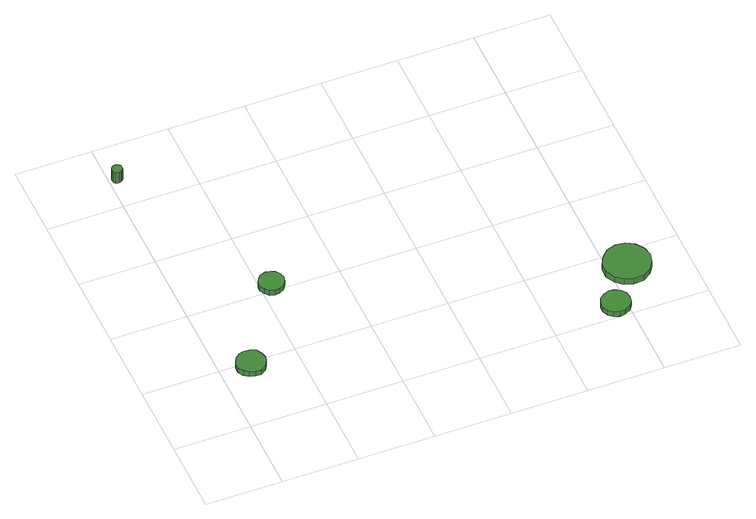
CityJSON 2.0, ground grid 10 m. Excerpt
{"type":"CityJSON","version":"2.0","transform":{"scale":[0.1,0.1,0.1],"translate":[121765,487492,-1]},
"CityObjects":{
"tree1":{"type":"SolitaryVegetationObject","attributes":{"function":"something"},"geometry":[{"type":"MultiSurface","lod":"1","boundaries":[[[0,1,2,3,4,5,6,7,8,9,10,11,12,13,14]],[[15,16,17,18,19,20,21,22,23,24,25,26,27,28,29]],[[0,29,28,1]],[[1,28,27,2]],[[2,27,26,3]],[[3,26,25,4]],[[4,25,24,5]],[[5,24,23,6]],[[6,23,22,7]],[[7,22,21,8]],[[8,21,20,9]],[[9,20,19,10]],[[10,19,18,11]],[[11,18,17,12]],[[12,17,16,13]],[[13,16,15,14]],[[14,15,29,0]]]}]},
"tree2":{"type":"SolitaryVegetationObject","attributes":{"function":"something"},"geometry":[{"type":"MultiSurface","lod":"1","boundaries":[[[30,31,32,33,34,35,36,37,38,39,40,41,42,43,44]],[[45,46,47,48,49,50,51,52,53,54,55,56,57,58,59]],[[30,59,58,31]],[[31,58,57,32]],[[32,57,56,33]],[[33,56,55,34]],[[34,55,54,35]],[[35,54,53,36]],[[36,53,52,37]],[[37,52,51,38]],[[38,51,50,39]],[[39,50,49,40]],[[40,49,48,41]],[[41,48,47,42]],[[42,47,46,43]],[[43,46,45,44]],[[44,45,59,30]]]}]},
"tree3":{"type":"SolitaryVegetationObject","attributes":{"function":"something"},"geometry":[{"type":"MultiSurface","lod":"1","boundaries":[[[60,61,62,63,64,65,66,67,68,69,70,71,72,73,74]],[[75,76,77,78,79,80,81,82,83,84,85,86,87,88,89]],[[60,89,88,61]],[[61,88,87,62]],[[62,87,86,63]],[[63,86,85,64]],[[64,85,84,65]],[[65,84,83,66]],[[66,83,82,67]],[[67,82,81,68]],[[68,81,80,69]],[[69,80,79,70]],[[70,79,78,71]],[[71,78,77,72]],[[72,77,76,73]],[[73,76,75,74]],[[74,75,89,60]]]}]},
"tree4":{"type":"SolitaryVegetationObject","attributes":{"function":"something"}},
"tree5":{"type":"SolitaryVegetationObject","attributes":{"function":"something"},"geometry":[{"type":"MultiSurface","lod":"1","boundaries":[[[90,91,92,93,94,95,96,97,98,99,100,101,102,103,104]],[[105,106,107,108,109,110,111,112,113,114,115,116,117,118,119]],[[90,119,118,91]],[[91,118,117,92]],[[92,117,116,93]],[[93,116,115,94]],[[94,115,114,95]],[[95,114,113,96]],[[96,113,112,97]],[[97,112,111,98]],[[98,111,110,99]],[[99,110,109,100]],[[100,109,108,101]],[[101,108,107,102]],[[102,107,106,103]],[[103,106,105,104]],[[104,105,119,90]]]}]},
"tree6":{"type":"SolitaryVegetationObject","attributes":{"function":"something"},"geometry":[{"type":"MultiSurface","lod":"1","boundaries":[[[120,121,122,123,124,125,126,127,128,129,130,131,132,133,134]],[[135,136,137,138,139,140,141,142,143,144,145,146,147,148,149]],[[120,149,148,121]],[[121,148,147,122]],[[122,147,146,123]],[[123,146,145,124]],[[124,145,144,125]],[[125,144,143,126]],[[126,143,142,127]],[[127,142,141,128]],[[128,141,140,129]],[[129,140,139,130]],[[130,139,138,131]],[[131,138,137,132]],[[132,137,136,133]],[[133,136,135,134]],[[134,135,149,120]]]}]}
},
"vertices":[
[59,94,15],[57,102,15],[53,109,15],[46,112,15],[38,113,15],[31,111,15],[25,106,15],[21,98,15],[21,90,15],[25,83,15],[31,78,15],[38,76,15],[46,76,15],[53,80,15],[57,87,15],[57,87,7],[53,80,7],[46,76,7],[38,76,7],[31,78,7],[25,83,7],[21,90,7],[21,98,7],[25,106,7],[31,111,7],[38,113,7],[46,112,7],[53,109,7],[57,102,7],[59,94,7],
[17,446,25],[17,449,25],[15,451,25],[13,453,25],[10,453,25],[7,452,25],[5,450,25],[4,448,25],[4,445,25],[5,442,25],[7,440,25],[10,439,25],[13,440,25],[15,441,25],[17,443,25],[17,443,7],[15,441,7],[13,440,7],[10,439,7],[7,440,7],[5,442,7],[4,445,7],[4,448,7],[5,450,7],[7,452,7],[10,453,7],[13,453,7],[15,451,7],[17,449,7],[17,446,7],
[131,210,15],[129,216,15],[125,222,15],[119,225,15],[113,226,15],[106,224,15],[101,219,15],[98,213,15],[98,206,15],[101,200,15],[106,195,15],[113,193,15],[119,194,15],[125,197,15],[129,203,15],[129,203,7],[125,197,7],[119,194,7],[113,193,7],[106,195,7],[101,200,7],[98,206,7],[98,213,7],[101,219,7],[106,224,7],[113,226,7],[119,225,7],[125,222,7],[129,216,7],[131,210,7],
[504,19,15],[503,27,15],[498,33,15],[491,37,15],[484,38,15],[476,35,15],[470,30,15],[467,23,15],[467,15,15],[470,8,15],[476,3,15],[484,0,15],[491,1,15],[498,5,15],[503,11,15],[503,11,7],[498,5,7],[491,1,7],[484,0,7],[476,3,7],[470,8,7],[467,15,7],[467,23,7],[470,30,7],[476,35,7],[484,38,7],[491,37,7],[498,33,7],[503,27,7],[504,19,7],
[554,74,16],[551,87,16],[544,97,16],[533,104,16],[520,105,16],[508,101,16],[499,92,16],[493,81,16],[493,68,16],[499,56,16],[508,48,16],[520,44,16],[533,45,16],[544,52,16],[551,62,16],[551,62,7],[544,52,7],[533,45,7],[520,44,7],[508,48,7],[499,56,7],[493,68,7],[493,81,7],[499,92,7],[508,101,7],[520,105,7],[533,104,7],[544,97,7],[551,87,7],[554,74,7]
]}
